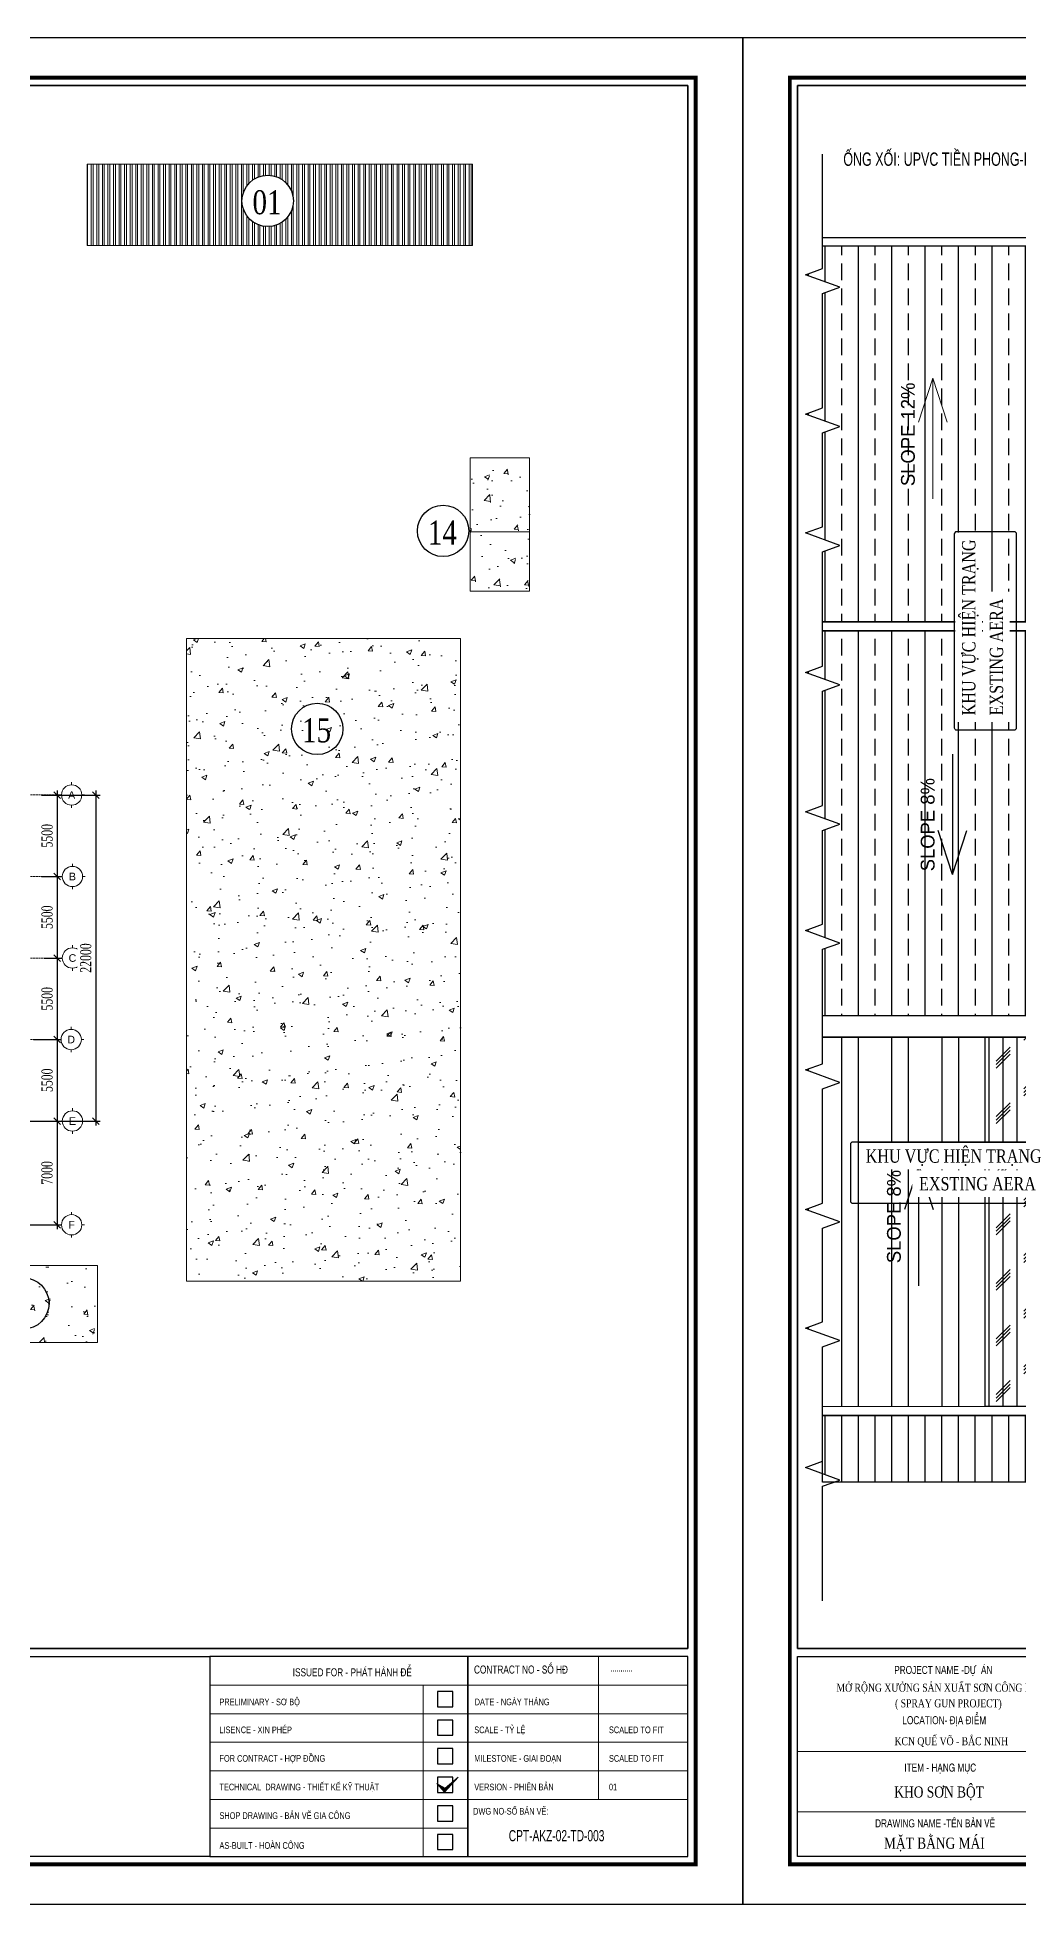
# Model space of a CAD drawing. Header units: inches. Extents: x 315041 to 662841, y -45540 to -35018.
# Drawn here: x 331232.8 to 331453.5, y -36052.2 to -35632.2 of the extents above; entities that cross this region are included whole.
import ezdxf
from ezdxf.enums import TextEntityAlignment as Align

# ---------------------------------------------------------------- set-up
doc = ezdxf.new("R2010")
doc.units = ezdxf.units.IN
doc.header["$MEASUREMENT"] = 0
doc.linetypes.add('XRF-A-GRID LINE$0$CENTER', pattern=[50.8, 31.75, -6.35, 6.35, -6.35])
for name, color, linetype in [('2', 2, 'Continuous'), ('3', 3, 'Continuous'), ('7', 7, 'Continuous'), ('BAO KHUNG', 31, 'Continuous'), ('CAUTAO', 7, 'Continuous'), ('Fast RSQ_A2 Frame$0$Khung ten', 4, 'Continuous'), ('ROOFING', 4, 'Continuous'), ('XRF-A-RF PLAN$0$TL-Roof', 60, 'Continuous'), ('XRF-A-RF PLAN$0$TUONG', 2, 'Continuous')]:
    doc.layers.add(name, color=color, linetype=linetype)
doc.layers.add('Cover text', color=7, linetype='Continuous', true_color=0x52370f)
for name, color, linetype, lineweight in [('DETAIL$0$S-Dim', 8, 'Continuous', 20), ('DETAIL$0$S-Hatch', 8, 'Continuous', 13), ('S-Hatch', 8, 'Continuous', 9), ('XRF-A-GRID LINE$0$text', 2, 'Continuous', 20), ('XRF-A-GRID LINE$0$TL-AXIS', 252, 'Continuous', 15), ('XRF-A-GRID LINE$0$ZONES', 7, 'Continuous', 9), ('XRF-A-RF PLAN$0$TL- Brick wall', 132, 'Continuous', 15), ('XRF-A-RF PLAN$0$TL-ARCH-BACKGROUND', 252, 'Continuous', 15)]:
    doc.layers.add(name, color=color, linetype=linetype, lineweight=lineweight)
doc.styles.add('ST1', font='times.ttf', dxfattribs={"width": 0.7})
doc.styles.add('ST1H', font='vnshxh.shx', dxfattribs={"width": 0.7})
doc.styles.add('ST3', font='times.ttf', dxfattribs={"width": 0.8})
doc.styles.get("Standard").update_dxf_attribs({"font": 'VHARIALN.TTF'})
doc.styles.add('style2', font='VHAVANI.TTF')
doc.styles.add('TIEU DE', font='VHARIALN.TTF', dxfattribs={"width": 0.8})
doc.styles.add('vntimeh.shx', font='vntimeh.shx', dxfattribs={"width": 0.8, "bigfont": 'bigfont.shx'})
doc.styles.add('XRF-A-GRID LINE$0$ARIALH', font='VHARIAL.TTF')
doc.styles.add('XRF-A-RF PLAN$0$VNH', font='VHAVAN.TTF', dxfattribs={"height": 150})
doc.dimstyles.new('300', dxfattribs={"dimtxt": 2.5, "dimasz": 1.5, "dimexe": 1, "dimexo": 0, "dimgap": 1, "dimtad": 1, "dimtoh": 1, "dimdec": 0, "dimlfac": 300, "dimzin": 0, "dimdsep": 46, "dimtxsty": 'ST1', "dimblk": 'OBLIQUE', "dimcen": 1, "dimdle": 1, "dimclrd": 8, "dimclre": 8, "dimclrt": 3, "dimadec": 0, "dimazin": 0, "dimtfac": 1, "dimtdec": 0, "dimtix": 1, "dimtofl": 0, "dimtmove": 1, "dimatfit": 3, "dimfxl": 0, "dimtfill": 1, "dimtolj": 1, "dimtzin": 0, "dimlwd": -1, "dimlwe": -1, "dimarcsym": 1})
pattern_1 = [(50, (8503.71, 1924.995), (11.95433638, -1.04586892), [1.25, -13.75]), (355, (8503.71, 1924.995), (-2.31252223, 12.53653556), [1, -11]), (100.4514, (8504.707, 1924.908), (9.64182303, 11.49065903), [1.0623365, -11.68570187]), (46.1842, (8503.71, 1928.328), (17.7873508, -2.75865024), [1.875, -20.625]), (96.6356, (8505.193, 1928.098), (15.5777118, 16.23529785), [1.5935048, -17.52855]), (351.1842, (8503.71, 1928.328), (15.5776991, 16.23531), [1.5, -16.5]), (21, (8505.377, 1927.495), (9.94845087, -6.71031484), [1.25, -13.75]), (326, (8505.377, 1927.495), (4.05525553, 12.0858341), [1, -11]), (71.4514, (8506.206, 1926.935), (14.00371048, 5.37550828), [1.0623365, -11.68570187]), (37.5, (8503.7104, 1924.9947), (0.202664255, 5.5482309), [0, -10.86666667, 0, -11.16666667, 0, -11.04166667]), (7.5, (8503.7104, 1924.9947), (4.38449229, 6.57352853), [0, -6.36666667, 0, -10.61666667, 0, -4.20833333]), (327.5, (8499.9938, 1924.9947), (8.8970406, -0.37591453), [0, -4.16666667, 0, -13, 0, -17.25]), (317.5, (8498.327, 1924.995), (9.71976949, 1.66841637), [0, -5.41666667, 0, -8.63333333, 0, -12.25])]

# ---------------------------------------------------------------- blocks, each defined once
blk = doc.blocks.new('DETAIL$0$MARK')
at = {"layer": 'DETAIL$0$S-Hatch', "linetype": 'Continuous'}
h = blk.add_hatch(dxfattribs=at)
h.set_pattern_fill('ANSI31', color=256, scale=50, style=0)
h.paths.add_polyline_path([(1667850, -1156933), (1667909, -1156997), (1668012, -1156885), (1667913, -1156967)])
at = {"layer": 'DETAIL$0$S-Dim', "linetype": 'Continuous'}
blk.add_lwpolyline([(1667850, -1156933), (1667909, -1156997), (1668012, -1156885), (1667913, -1156967), (1667850, -1156933)], dxfattribs=at)
blk = doc.blocks.new('A$C75D82031')
at = {"layer": '2', "color": 157, "linetype": 'Continuous'}
blk.add_lwpolyline([(0, 420), (594, 420), (594, 0), (0, 0)], close=True, dxfattribs=at)
at = {"layer": '7', "color": 147, "linetype": 'Continuous'}
blk.add_lwpolyline([(12.33, 57.61), (581.67, 57.61), (581.67, 409.19), (12.33, 409.19)], close=True, dxfattribs=at)
at = {"layer": 'BAO KHUNG', "color": 167, "linetype": 'Continuous', "const_width": 0.871}
blk.add_lwpolyline([(10.59, 9.07), (583.41, 9.07), (583.41, 410.93), (10.59, 410.93)], close=True, dxfattribs=at)
at = {"layer": 'BAO KHUNG', "color": 7}
for points in [[(12.33, 55.81), (80.92, 55.81), (80.92, 10.81), (12.33, 10.81)], [(211.89, 55.81), (474.14, 55.81), (474.14, 10.81), (211.89, 10.81)], [(474.14, 10.81), (532.16, 10.81), (532.16, 55.81), (474.14, 55.81)], [(532.16, 10.81), (581.67, 10.81), (581.67, 55.81), (532.16, 55.81)]]:
    blk.add_lwpolyline(points, close=True, dxfattribs=at)
at = {"layer": 'Fast RSQ_A2 Frame$0$Khung ten', "color": 7, "ltscale": 1000}
for points in [[(525.34, 44.51), (528.78, 44.51), (528.78, 47.96), (525.34, 47.96)], [(525.34, 38.09), (528.78, 38.09), (528.78, 41.53), (525.34, 41.53)], [(525.34, 31.66), (528.78, 31.66), (528.78, 35.1), (525.34, 35.1)], [(525.34, 25.23), (528.78, 25.23), (528.78, 28.67), (525.34, 28.67)], [(525.34, 18.8), (528.78, 18.8), (528.78, 22.24), (525.34, 22.24)], [(525.34, 12.37), (528.78, 12.37), (528.78, 15.81), (525.34, 15.81)]]:
    blk.add_lwpolyline(points, close=True, dxfattribs=at)
at = {"layer": 'S-Hatch'}
for p, q in [((561.54, 55.81), (561.54, 23.67)), ((474.14, 49.38), (532.16, 49.38)), ((522.13, 10.81), (522.13, 49.38)), ((532.16, 49.38), (581.67, 49.38)), ((474.14, 42.95), (532.16, 42.95)), ((532.16, 42.95), (581.67, 42.95)), ((12.33, 34.43), (80.92, 34.43)), ((474.14, 36.52), (532.16, 36.52)), ((532.16, 36.52), (581.67, 36.52)), ((474.14, 30.1), (532.16, 30.1)), ((532.16, 30.1), (581.67, 30.1)), ((474.14, 23.67), (532.16, 23.67)), ((532.16, 23.67), (581.67, 23.67)), ((80.92, 20.88), (12.33, 20.88)), ((474.14, 17.24), (532.16, 17.24))]:
    blk.add_line(p, q, dxfattribs=at)
at = {"layer": 'DETAIL$0$S-Dim', "linetype": 'Continuous', "xscale": 0.02999999996973202, "yscale": 0.02999999996973202, "zscale": 0.02999999996973202}
blk.add_blockref('DETAIL$0$MARK', (-49510.32, 34735.23), dxfattribs=at)
at = {"layer": 'BAO KHUNG', "color": 7, "linetype": 'Continuous', "width": 0.9}
for s, p in [('PROJECT NAME -Dù  ÁN ', (45.37, 51.89)), ('ISSUED FOR - PHÁT HÀNH ĐỂ ', (506.46, 51.36)), ('LOCATION- §ÞA §IÓM', (45.32, 40.59))]:
    blk.add_text(s, height=1.8, dxfattribs=at).set_placement(p, align=Align.CENTER)
for s, p in [('CONTRACT NO - Sè H§', (533.57, 51.98)), ('ITEM - H¹NG MôC', (36.35, 29.93)), ('DRAWING NAME -T£N B¶N VÏ', (29.76, 17.39))]:
    blk.add_text(s, height=1.8, dxfattribs=at).set_placement(p)
at = {"layer": 'BAO KHUNG', "color": 109, "linetype": 'Continuous', "style": 'style2', "width": 0.8}
blk.add_text('...........', height=1.5, dxfattribs=at).set_placement((564.21, 52.44))
at = {"layer": 'Cover text', "linetype": 'Continuous', "style": 'ST3', "width": 0.8}
for s, p in [('MỞ RỘNG XƯỞNG SẢN XUẤT SƠN CÔNG NGHIỆP', (46.25, 47.9)), ('( SPRAY GUN PROJECT)', (46.25, 44.39)), (' KCN QUẾ VÕ - BẮC NINH', (46.64, 35.87))]:
    blk.add_text(s, height=1.8, dxfattribs=at).set_placement(p, align=Align.CENTER)
at = {"layer": 'Cover text', "linetype": 'Continuous', "style": 'style2', "width": 0.8}
for s, p in [('PRELIMINARY - S¥ Bé', (476.33, 44.85)), ('date - NGµY TH¸NG', (533.72, 44.85)), ('LISENCE - XIN PHÐP', (476.33, 38.57)), ('scale - tû lÖ', (533.63, 38.57)), ('scaled to fit', (563.92, 38.57)), ('FOR CONTRACT - HîP §åNG', (476.33, 32.14)), ('MILESTONE - GIAI §O¹N', (533.63, 32.14)), ('scaled to fit', (563.92, 32.14)), ('TECHNICAL  DRAWING - THIÕT KÕ Kü THUËT', (476.33, 25.71)), ('VERSION - PHI£N B¶N', (533.63, 25.71)), ('01', (563.92, 25.71)), ('SHOP DRAWING - B¶N VÏ GIA C¤NG', (476.33, 19.28)), ('%%u%%udwg no-sè b¶n vÏ:', (533.38, 20.26)), ('AS-BUILT - HOµN C¤NG', (476.33, 12.56))]:
    blk.add_text(s, height=1.5, dxfattribs=at).set_placement(p)
blk = doc.blocks.new('XRF-A-GRID LINE$0$truc')
at = {"layer": 'XRF-A-GRID LINE$0$text', "color": 8}
for p, q in [((-4, 0), (-5, 0)), ((0, 4), (0, 5)), ((4, 0), (5, 0)), ((0, -4), (0, -5))]:
    blk.add_line(p, q, dxfattribs=at)
blk.add_circle((0, 0), 4, dxfattribs=at)
at = {"layer": 'XRF-A-GRID LINE$0$text', "color": 8, "style": 'XRF-A-GRID LINE$0$ARIALH'}
blk.add_attdef('TENTRUCDINHVI', text='', height=3, dxfattribs=at).set_placement((0, 0), align=Align.MIDDLE)
blk = doc.blocks.new('XRF-A-GRID LINE')
at = {"layer": 'XRF-A-GRID LINE$0$TL-AXIS', "linetype": 'XRF-A-GRID LINE$0$CENTER', "lineweight": 0, "ltscale": 0.01}
for p, q in [((-2901380, -1311346), (-2864538, -1311346)), ((-2901380, -1316846), (-2864538, -1316846)), ((-2901380, -1322346), (-2864538, -1322346)), ((-2901380, -1327846), (-2864538, -1327846)), ((-2901380, -1333346), (-2865293, -1333346)), ((-2901380, -1340346), (-2864538, -1340346))]:
    blk.add_line(p, q, dxfattribs=at)
ref = blk.add_blockref('XRF-A-GRID LINE$0$truc', (-2863735, -1311346), dxfattribs=dict(at, xscale=171.4285714291036, yscale=171.4285714291036, zscale=171.4285714291036, rotation=179.9999999999922))
ref.add_attrib('TENTRUCDINHVI', 'A', dxfattribs={"layer": 'XRF-A-GRID LINE$0$ZONES', "height": 514, "style": 'XRF-A-GRID LINE$0$ARIALH'}).set_placement((-2863735, -1311346), align=Align.MIDDLE)
ref = blk.add_blockref('XRF-A-GRID LINE$0$truc', (-2863681, -1316846), dxfattribs=dict(at, xscale=171.4285714291036, yscale=171.4285714291036, zscale=171.4285714291036, rotation=179.9999999999922))
ref.add_attrib('TENTRUCDINHVI', 'B', dxfattribs={"layer": 'XRF-A-GRID LINE$0$ZONES', "height": 514, "style": 'XRF-A-GRID LINE$0$ARIALH'}).set_placement((-2863681, -1316846), align=Align.MIDDLE)
ref = blk.add_blockref('XRF-A-GRID LINE$0$truc', (-2863681, -1322346), dxfattribs=dict(at, xscale=171.4285714291036, yscale=171.4285714291036, zscale=171.4285714291036, rotation=179.9999999999922))
ref.add_attrib('TENTRUCDINHVI', 'C', dxfattribs={"layer": 'XRF-A-GRID LINE$0$ZONES', "height": 514, "style": 'XRF-A-GRID LINE$0$ARIALH'}).set_placement((-2863681, -1322346), align=Align.MIDDLE)
ref = blk.add_blockref('XRF-A-GRID LINE$0$truc', (-2863767, -1327846), dxfattribs=dict(at, xscale=171.4285714291036, yscale=171.4285714291036, zscale=171.4285714291036, rotation=179.9999999999922))
ref.add_attrib('TENTRUCDINHVI', 'D', dxfattribs={"layer": 'XRF-A-GRID LINE$0$ZONES', "height": 514, "style": 'XRF-A-GRID LINE$0$ARIALH'}).set_placement((-2863767, -1327846), align=Align.MIDDLE)
ref = blk.add_blockref('XRF-A-GRID LINE$0$truc', (-2863681, -1333346), dxfattribs=dict(at, xscale=171.4285714291036, yscale=171.4285714291036, zscale=171.4285714291036, rotation=179.9999999999922))
ref.add_attrib('TENTRUCDINHVI', 'E', dxfattribs={"layer": 'XRF-A-GRID LINE$0$ZONES', "height": 514, "style": 'XRF-A-GRID LINE$0$ARIALH'}).set_placement((-2863681, -1333346), align=Align.MIDDLE)
ref = blk.add_blockref('XRF-A-GRID LINE$0$truc', (-2863735, -1340346), dxfattribs=dict(at, xscale=171.4285714291036, yscale=171.4285714291036, zscale=171.4285714291036, rotation=179.9999999999922))
ref.add_attrib('TENTRUCDINHVI', 'F', dxfattribs={"layer": 'XRF-A-GRID LINE$0$ZONES', "height": 514, "style": 'XRF-A-GRID LINE$0$ARIALH'}).set_placement((-2863735, -1340346), align=Align.MIDDLE)
blk = doc.blocks.new('_Oblique')
at = {"color": 0, "linetype": 'ByBlock', "lineweight": -2}
blk.add_line((-0.5, -0.5), (0.5, 0.5), dxfattribs=at)
blk = doc.blocks.new('*D81')
at = {"color": 8, "linetype": 'Continuous', "transparency": 16777216}
for p, q in [((331233.78, -35802.65), (331238.28, -35802.65)), ((331237.28, -35801.65), (331237.28, -35821.98)), ((331233.78, -35820.98), (331238.28, -35820.98))]:
    blk.add_line(p, q, dxfattribs=at)
at = {"layer": 'Defpoints', "color": 0, "transparency": 16777216}
for p in [(331233.78, -35802.65), (331233.78, -35820.98), (331237.28, -35820.98)]:
    blk.add_point(p, dxfattribs=at)
at = {"color": 8, "transparency": 16777216, "xscale": 1.5, "yscale": 1.5, "zscale": 1.5}
for p, rotation in [((331237.28, -35802.65), 90), ((331237.28, -35820.98), 270)]:
    blk.add_blockref('_Oblique', p, dxfattribs=dict(at, rotation=rotation))
at = {"color": 3, "transparency": 16777216, "insert": (331235.01, -35811.81), "char_height": 2.5, "attachment_point": 5, "rotation": 90, "style": 'ST1', "bg_fill": 3, "box_fill_scale": 1.25, "bg_fill_color": 256, "bg_fill_true_color": 13158600, "bg_fill_transparency": 1019152}
blk.add_mtext('\\A1;5500', dxfattribs=at)
blk = doc.blocks.new('*D82')
at = {"color": 8, "linetype": 'Continuous', "transparency": 16777216}
for p, q in [((331233.78, -35820.98), (331238.28, -35820.98)), ((331237.28, -35819.98), (331237.28, -35840.31)), ((331234.38, -35839.31), (331238.28, -35839.31))]:
    blk.add_line(p, q, dxfattribs=at)
at = {"layer": 'Defpoints', "color": 0, "transparency": 16777216}
for p in [(331233.78, -35820.98), (331234.38, -35839.31), (331237.28, -35839.31)]:
    blk.add_point(p, dxfattribs=at)
at = {"color": 8, "transparency": 16777216, "xscale": 1.5, "yscale": 1.5, "zscale": 1.5}
for p, rotation in [((331237.28, -35820.98), 90), ((331237.28, -35839.31), 270)]:
    blk.add_blockref('_Oblique', p, dxfattribs=dict(at, rotation=rotation))
at = {"color": 3, "transparency": 16777216, "insert": (331235.01, -35830.14), "char_height": 2.5, "attachment_point": 5, "rotation": 90, "style": 'ST1', "bg_fill": 3, "box_fill_scale": 1.25, "bg_fill_color": 256, "bg_fill_true_color": 13158600, "bg_fill_transparency": 1019152}
blk.add_mtext('\\A1;5500', dxfattribs=at)
blk = doc.blocks.new('*D83')
at = {"color": 8, "linetype": 'Continuous', "transparency": 16777216}
for p, q in [((331237.28, -35838.31), (331237.28, -35858.64)), ((331234.38, -35839.31), (331238.28, -35839.31)), ((331231.96, -35857.64), (331238.28, -35857.64))]:
    blk.add_line(p, q, dxfattribs=at)
at = {"layer": 'Defpoints', "color": 0, "transparency": 16777216}
for p in [(331234.38, -35839.31), (331231.96, -35857.64), (331237.28, -35857.64)]:
    blk.add_point(p, dxfattribs=at)
at = {"color": 8, "transparency": 16777216, "xscale": 1.5, "yscale": 1.5, "zscale": 1.5}
for p, rotation in [((331237.28, -35839.31), 90), ((331237.28, -35857.64), 270)]:
    blk.add_blockref('_Oblique', p, dxfattribs=dict(at, rotation=rotation))
at = {"color": 3, "transparency": 16777216, "insert": (331235.01, -35848.48), "char_height": 2.5, "attachment_point": 5, "rotation": 90, "style": 'ST1', "bg_fill": 3, "box_fill_scale": 1.25, "bg_fill_color": 256, "bg_fill_true_color": 13158600, "bg_fill_transparency": 16671856}
blk.add_mtext('\\A1;5500', dxfattribs=at)
blk = doc.blocks.new('*D84')
at = {"color": 8, "linetype": 'Continuous', "transparency": 16777216}
for p, q in [((331231.96, -35857.64), (331238.28, -35857.64)), ((331237.28, -35856.64), (331237.28, -35876.98)), ((331229.68, -35875.98), (331238.28, -35875.98))]:
    blk.add_line(p, q, dxfattribs=at)
at = {"layer": 'Defpoints', "color": 0, "transparency": 16777216}
for p in [(331231.96, -35857.64), (331229.68, -35875.98), (331237.28, -35875.98)]:
    blk.add_point(p, dxfattribs=at)
at = {"color": 8, "transparency": 16777216, "xscale": 1.5, "yscale": 1.5, "zscale": 1.5}
for p, rotation in [((331237.28, -35857.64), 90), ((331237.28, -35875.98), 270)]:
    blk.add_blockref('_Oblique', p, dxfattribs=dict(at, rotation=rotation))
at = {"color": 3, "transparency": 16777216, "insert": (331235.01, -35866.81), "char_height": 2.5, "attachment_point": 5, "rotation": 90, "style": 'ST1', "bg_fill": 3, "box_fill_scale": 1.25, "bg_fill_color": 256, "bg_fill_true_color": 13158600, "bg_fill_transparency": 1019152}
blk.add_mtext('\\A1;5500', dxfattribs=at)
blk = doc.blocks.new('*D85')
at = {"color": 8, "linetype": 'Continuous', "transparency": 16777216}
for p, q in [((331229.68, -35875.98), (331238.28, -35875.98)), ((331237.28, -35874.98), (331237.28, -35900.31)), ((331227.67, -35899.31), (331238.28, -35899.31))]:
    blk.add_line(p, q, dxfattribs=at)
at = {"layer": 'Defpoints', "color": 0, "transparency": 16777216}
for p in [(331229.68, -35875.98), (331227.67, -35899.31), (331237.28, -35899.31)]:
    blk.add_point(p, dxfattribs=at)
at = {"color": 8, "transparency": 16777216, "xscale": 1.5, "yscale": 1.5, "zscale": 1.5}
for p, rotation in [((331237.28, -35875.98), 90), ((331237.28, -35899.31), 270)]:
    blk.add_blockref('_Oblique', p, dxfattribs=dict(at, rotation=rotation))
at = {"color": 3, "transparency": 16777216, "insert": (331235, -35887.64), "char_height": 2.5, "attachment_point": 5, "rotation": 90, "style": 'ST1', "bg_fill": 3, "box_fill_scale": 1.25, "bg_fill_color": 256, "bg_fill_true_color": 13158600, "bg_fill_transparency": 15842016}
blk.add_mtext('\\A1;7000', dxfattribs=at)
blk = doc.blocks.new('HT1')
at = {"layer": 'ROOFING'}
h = blk.add_hatch(dxfattribs=at)
h.set_pattern_fill('ANSI33', color=8, scale=30, angle=45, style=0)
h.paths.add_polyline_path([(324417.66, -38764.52), (324352.11, -38764.52), (324352.11, -38769.53), (324348.25, -38770.93), (324355.97, -38773.75), (324352.11, -38775.15), (324352.11, -38787.3), (324352.11, -38800.88), (324348.25, -38802.29), (324355.97, -38805.1), (324352.11, -38806.51), (324352.11, -38817.77), (324352.11, -38827.6), (324348.25, -38829.01), (324355.97, -38831.82), (324352.11, -38833.23), (324352.11, -38845.38), (324352.11, -38849.02), (324417.66, -38849.02)])
h = blk.add_hatch(dxfattribs=at)
h.set_pattern_fill('ANSI33', color=8, scale=30, angle=45, style=0)
h.paths.add_polyline_path([(324417.66, -38851.02), (324352.11, -38851.02), (324352.11, -38858.96), (324348.25, -38860.36), (324355.97, -38863.18), (324352.11, -38864.58), (324352.11, -38876.73), (324352.11, -38890.31), (324348.25, -38891.72), (324355.97, -38894.53), (324352.11, -38895.94), (324352.11, -38907.2), (324352.11, -38917.03), (324348.25, -38918.44), (324355.97, -38921.25), (324352.11, -38922.66), (324352.11, -38934.81), (324352.11, -38937.52), (324417.66, -38937.52)])
h.paths.add_polyline_path([(324378.12, -38905.91), (324378.12, -38885.16), (324373.31, -38885.16), (324373.31, -38905.91)], flags=24)
at = {"layer": 'ROOFING', "transparency": 33554559}
h = blk.add_hatch(dxfattribs=at)
h.set_pattern_fill('ANSI33', color=8, scale=30, angle=45, style=0)
h.paths.add_polyline_path([(324508.16, -38928.63), (324419.36, -38928.63), (324419.36, -39025.36), (324508.16, -39025.36)])
at = {"layer": 'ROOFING'}
h = blk.add_hatch(dxfattribs=at)
h.set_pattern_fill('ANSI32', color=8, scale=30, angle=45, style=0)
h.paths.add_polyline_path([(324398.66, -39025.52), (324417.66, -39025.52), (324417.66, -38942.42), (324398.66, -38942.42)])
h.paths.add_polyline_path([(324388.66, -38942.42), (324352.11, -38942.42), (324352.11, -38948.39), (324348.25, -38949.79), (324355.97, -38952.61), (324352.11, -38954.01), (324352.11, -38966.16), (324352.11, -38979.74), (324348.25, -38981.15), (324355.97, -38983.96), (324352.11, -38985.37), (324352.11, -38996.63), (324352.11, -39006.46), (324348.25, -39007.87), (324355.97, -39010.68), (324352.11, -39012.09), (324352.11, -39024.24), (324352.11, -39025.53), (324388.66, -39025.52)])
h.paths.add_polyline_path([(324370.54, -38994.05), (324370.54, -38973.3), (324365.73, -38973.3), (324365.73, -38994.05)], flags=24)
h = blk.add_hatch(dxfattribs=at)
h.set_pattern_fill('CORK', color=8, scale=25, angle=90, style=0)
h.set_pattern_definition([(90, (0, 0), (-3.125, 2e-16), []), (225, (1.5625, 1.5625), (6.25, -6.25), [4.4194174, -4.4194174]), (225, (1.5625, 2.344), (6.25, -6.25), [4.4194174, -4.4194174]), (225, (1.5625, 3.125), (6.25, -6.25), [4.4194174, -4.4194174])])
h.paths.add_polyline_path([(324388.66, -38942.42), (324398.66, -38942.42), (324398.66, -39025.52), (324388.66, -39025.52)])
h = blk.add_hatch(dxfattribs=at)
h.set_pattern_fill('ANSI31', color=8, scale=30, angle=45, style=0)
h.paths.add_polyline_path([(324417.66, -39042.52), (324417.66, -39027.53), (324415.16, -39027.53), (324415.16, -39027.53), (324352.11, -39027.53), (324352.11, -39040.63), (324355.97, -39042.04), (324354.63, -39042.52)])
at = {"color": 8}
for points in [[(324352.11, -38762.52), (324417.66, -38762.52), (324417.66, -38764.52), (324352.11, -38764.52)], [(324508.16, -38926.63), (324510.16, -38926.63), (324510.16, -39027.52), (324508.16, -39027.52)], [(324419.56, -39027.52), (324508.16, -39027.52), (324508.16, -39025.36), (324419.56, -39025.36)]]:
    blk.add_lwpolyline(points, close=True, dxfattribs=at)
at = {"layer": 'ROOFING', "color": 8}
for p, q in [((324417.66, -38762.53), (324417.66, -39027.52)), ((324417.66, -39025.52), (324417.66, -38764.52)), ((324352.11, -38849.02), (324417.66, -38849.02)), ((324417.66, -38849.02), (324352.11, -38849.02)), ((324352.11, -38851.02), (324417.66, -38851.02)), ((324417.66, -38851.02), (324352.11, -38851.02)), ((324417.66, -38937.52), (324417.66, -38851.02)), ((324381.3, -38878.74), (324381.3, -38905.84)), ((324419.66, -38898.02), (324419.66, -39025.36)), ((324352.11, -38937.52), (324417.66, -38937.52)), ((324352.11, -38937.52), (324417.66, -38937.52)), ((324352.11, -38942.42), (324417.66, -38942.42)), ((324417.66, -38942.42), (324352.11, -38942.42)), ((324417.66, -38942.42), (324352.11, -38942.42)), ((324352.11, -38942.42), (324417.66, -38942.42)), ((324417.66, -38942.42), (324417.66, -39025.52)), ((324417.66, -39025.52), (324417.66, -38942.42)), ((324373.72, -38971.27), (324370.51, -38981.19)), ((324373.72, -38998.37), (324373.72, -38971.27)), ((324373.72, -38971.27), (324376.93, -38981.19)), ((324417.66, -39025.52), (324352.11, -39025.53)), ((324373.66, -39027.52), (324352.11, -39027.52)), ((324437.29, -39027.52), (324352.11, -39027.53)), ((324418.42, -39027.52), (324352.11, -39027.53))]:
    blk.add_line(p, q, dxfattribs=at)
blk.add_lwpolyline([(324352.11, -39069.17), (324352.11, -39055.59), (324352.11, -39055.59), (324352.11, -39055.59), (324352.11, -39043.44), (324355.97, -39042.04), (324348.25, -39039.22), (324352.11, -39037.82), (324352.11, -39024.24), (324352.11, -39024.24), (324352.11, -39024.24), (324352.11, -39012.09), (324355.97, -39010.68), (324348.25, -39007.87), (324352.11, -39006.46), (324352.11, -38996.63), (324352.11, -38985.37), (324355.97, -38983.96), (324348.25, -38981.15), (324352.11, -38979.74), (324352.11, -38966.16), (324352.11, -38966.16), (324352.11, -38966.16), (324352.11, -38954.01), (324355.97, -38952.61), (324348.25, -38949.79), (324352.11, -38948.39), (324352.11, -38934.81), (324352.11, -38934.81), (324352.11, -38934.81), (324352.11, -38922.66), (324355.97, -38921.25), (324348.25, -38918.44), (324352.11, -38917.03), (324352.11, -38907.2), (324352.11, -38895.94), (324355.97, -38894.53), (324348.25, -38891.72), (324352.11, -38890.31), (324352.11, -38876.73), (324352.11, -38876.73), (324352.11, -38876.73), (324352.11, -38864.58), (324355.97, -38863.18), (324348.25, -38860.36), (324352.11, -38858.96), (324352.11, -38845.38), (324352.11, -38845.38), (324352.11, -38845.38), (324352.11, -38833.23), (324355.97, -38831.82), (324348.25, -38829.01), (324352.11, -38827.6), (324352.11, -38817.77), (324352.11, -38806.51), (324355.97, -38805.1), (324348.25, -38802.29), (324352.11, -38800.88), (324352.11, -38787.3), (324352.11, -38787.3), (324352.11, -38787.3), (324352.11, -38775.15), (324355.97, -38773.75), (324348.25, -38770.93), (324352.11, -38769.53), (324352.11, -38755.95), (324352.11, -38755.95), (324352.11, -38755.95), (324352.11, -38743.8)], dxfattribs=at)
for points in [[(324352.11, -38849.02), (324417.66, -38849.02), (324417.66, -38851.02), (324352.11, -38851.02)], [(324419.66, -38926.63), (324508.16, -38926.63), (324508.16, -38928.63), (324419.66, -38928.63)], [(324352.11, -38937.52), (324417.66, -38937.52), (324417.66, -38942.42), (324352.11, -38942.42)], [(324388.66, -38942.42), (324398.66, -38942.42), (324398.66, -39025.52), (324388.66, -39025.52)], [(324352.11, -39027.53), (324417.66, -39027.53), (324417.66, -39042.52), (324352.11, -39042.52)]]:
    blk.add_lwpolyline(points, close=True, dxfattribs=at)
at = {"layer": 'XRF-A-RF PLAN$0$TL- Brick wall', "color": 8, "lineweight": 0, "ltscale": 1e-09}
blk.add_line((324352.11, -38762.52), (324417.66, -38762.52), dxfattribs=at)
at = {"layer": 'XRF-A-RF PLAN$0$TL-Roof', "color": 8, "lineweight": 0, "ltscale": 1e-09}
for p, q in [((324352.11, -38764.52), (324417.66, -38764.52)), ((324376.86, -38794.21), (324373.65, -38804.12)), ((324376.86, -38821.3), (324376.86, -38794.21)), ((324376.86, -38794.21), (324380.08, -38804.12))]:
    blk.add_line(p, q, dxfattribs=at)
at = {"layer": 'XRF-A-RF PLAN$0$TL-Roof', "lineweight": 0, "ltscale": 1e-09}
blk.add_line((324398.66, -38942.42), (324388.66, -38942.42), dxfattribs=at)
at = {"color": 8, "style": 'XRF-A-RF PLAN$0$VNH'}
blk.add_text('slope 12%%%', height=3.1001, rotation=90, dxfattribs=at).set_placement((324372.83, -38818.47))
at = {"layer": 'ROOFING', "color": 8, "style": 'XRF-A-RF PLAN$0$VNH'}
for p in [(324377.27, -38905.11), (324369.68, -38993.25)]:
    blk.add_text('slope 8%%%', height=3.1, rotation=90, dxfattribs=at).set_placement(p)
blk = doc.blocks.new('*D410')
at = {"color": 8, "linetype": 'Continuous', "transparency": 16777216}
for p, q in [((331233.78, -35802.65), (331246.98, -35802.65)), ((331245.98, -35801.65), (331245.98, -35876.98)), ((331233.98, -35875.98), (331246.98, -35875.98))]:
    blk.add_line(p, q, dxfattribs=at)
at = {"layer": 'Defpoints', "color": 0, "transparency": 16777216}
for p in [(331233.78, -35802.65), (331233.98, -35875.98), (331245.98, -35875.98)]:
    blk.add_point(p, dxfattribs=at)
at = {"color": 8, "transparency": 16777216, "xscale": 1.5, "yscale": 1.5, "zscale": 1.5}
for p, rotation in [((331245.98, -35802.65), 90), ((331245.98, -35875.98), 270)]:
    blk.add_blockref('_Oblique', p, dxfattribs=dict(at, rotation=rotation))
at = {"color": 3, "transparency": 16777216, "insert": (331243.71, -35839.31), "char_height": 2.5, "attachment_point": 5, "rotation": 90, "style": 'ST1', "bg_fill": 3, "box_fill_scale": 1.25, "bg_fill_color": 256, "bg_fill_true_color": 13158600, "bg_fill_transparency": 4522052}
blk.add_mtext('\\A1;22000', dxfattribs=at)

msp = doc.modelspace()

# ---------------------------------------------------------------- hatches: boundary and pattern name
at = {"layer": 'XRF-A-RF PLAN$0$TL-ARCH-BACKGROUND', "transparency": 33554559}
h = msp.add_hatch(dxfattribs=at)
h.set_pattern_fill('AR-CONC', color=256, scale=1.666667)
h.set_pattern_definition(pattern_1)
h.paths.add_polyline_path([(331343.4972, -35726.8115), (331330.1639, -35726.8115), (331330.1639, -35756.8115), (331343.4972, -35756.8115)])
at = {"layer": 'XRF-A-RF PLAN$0$TL-ARCH-BACKGROUND'}
h = msp.add_hatch(dxfattribs=at)
h.set_pattern_fill('AR-CONC', color=256, scale=1.666667)
h.set_pattern_definition([(50, (340786.314, -31431.491), (11.954336, -1.045869), [1.25, -13.75]), (355, (340786.314, -31431.491), (-2.312522, 12.536536), [1, -11]), (100.45144, (340787.31, -31431.578), (9.641814, 11.490667), [1.062337, -11.685702]), (46.1842, (340786.314, -31428.158), (17.787356, -2.758655), [1.875, -20.625]), (96.63564, (340787.796, -31428.388), (15.5777, 16.23531), [1.593506, -17.528563]), (351.18416, (340786.314, -31428.158), (15.5777, 16.23531), [1.5, -16.5]), (21, (340787.981, -31428.991), (9.948451, -6.710315), [1.25, -13.75]), (326, (340787.98, -31428.991), (4.055256, 12.085834), [1, -11]), (71.45144, (340788.81, -31429.55), (14.003706, 5.375519), [1.062337, -11.685702]), (37.5, (340786.314, -31431.491), (0.2026643, 5.5482309), [0, -10.8666667, 0, -11.1666667, 0, -11.0416667]), (7.5, (340786.314, -31431.491), (4.3844923, 6.5735285), [0, -6.3666667, 0, -10.6166667, 0, -4.2083333]), (327.5, (340782.597, -31431.491), (8.8970406, -0.3759145), [0, -4.1666667, 0, -13, 0, -17.25]), (317.5, (340780.9305, -31431.491), (9.7197695, 1.6684164), [0, -5.4166667, 0, -8.6333333, 0, -12.25])])
h.paths.add_polyline_path([(331266.3525, -35911.9701), (331327.9972, -35911.9701), (331327.9972, -35767.4832), (331266.3525, -35767.4832)])
at = {"layer": 'XRF-A-RF PLAN$0$TL-ARCH-BACKGROUND', "transparency": 33554559}
h = msp.add_hatch(dxfattribs=at)
h.set_pattern_fill('AR-CONC', color=256, scale=1.666667)
h.set_pattern_definition(pattern_1)
h.paths.add_polyline_path([(331212.9971, -35911.4665), (331212.9971, -35908.4882), (331246.3304, -35908.4882), (331246.3304, -35925.8215), (331222.9971, -35925.8215), (331222.9971, -35921.8215), (331212.9971, -35921.8215)])
at = {"layer": 'XRF-A-RF PLAN$0$TL-Roof', "lineweight": 0, "ltscale": 1e-09}
h = msp.add_hatch(dxfattribs=at)
h.set_pattern_fill('ANSI32', color=256, scale=3.333333, angle=45)
h.set_pattern_definition([(90, (9053.7001, 995.3109), (-1.25, 2e-16), []), (90, (9054.1168, 995.7276), (-1.25, 2e-16), [])])
h.paths.add_polyline_path([(331330.6639, -35679.0615), (331330.6639, -35660.7282), (331243.9972, -35660.7282), (331243.9972, -35679.0615)])
h.paths.add_polyline_path([(331278.8365, -35669.0143, -1), (331290.3892, -35669.0143, -1)], flags=16)
h.paths.add_polyline_path([(331280.2334, -35665.3126), (331288.6934, -35665.3126), (331288.6934, -35673.4126), (331280.2334, -35673.4126)], flags=8)

# ---------------------------------------------------------------- linework, layer by layer
at = {"color": 8}
msp.add_lwpolyline([(331403.7734, -35643.0427), (331973.1113, -35643.0427), (331973.1113, -35994.6225), (331403.7734, -35994.6225)], close=True, dxfattribs=at)
at = {"layer": 'CAUTAO', "color": 1, "true_color": 0xfa051e}
for centre in [(331284.6129, -35669.0143), (331324.0593, -35743.2577), (331295.7522, -35787.788), (331229.6637, -35917.0096)]:
    msp.add_circle(centre, 5.7764, dxfattribs=at)
at = {"layer": 'ROOFING', "color": 8}
for q in [(331435.3969, -35810.6284), (331441.8202, -35810.6284)]:
    msp.add_line((331438.6086, -35820.5411), q, dxfattribs=at)
at = {"layer": 'XRF-A-RF PLAN$0$TL-ARCH-BACKGROUND'}
for points in [[(331330.1639, -35743.4782), (331330.1639, -35726.8115)], [(331330.1639, -35756.8115), (331330.1639, -35743.4782)]]:
    msp.add_lwpolyline(points, dxfattribs=at)
for points in [[(331330.1639, -35743.4782), (331343.4972, -35743.4782), (331343.4972, -35726.8115), (331330.1639, -35726.8115)], [(331330.1639, -35743.4782), (331343.4972, -35743.4782), (331343.4972, -35726.8115), (331330.1639, -35726.8115)], [(331343.4972, -35726.8115), (331330.1639, -35726.8115), (331330.1639, -35756.8115), (331343.4972, -35756.8115)], [(331266.3525, -35911.9701), (331327.9972, -35911.9701), (331327.9972, -35767.4832), (331266.3525, -35767.4832)], [(331212.9971, -35911.4665), (331212.9971, -35908.4882), (331246.3304, -35908.4882), (331246.3304, -35925.8215), (331222.9971, -35925.8215), (331222.9971, -35921.8215), (331212.9971, -35921.8215)]]:
    msp.add_lwpolyline(points, close=True, dxfattribs=at)
at = {"layer": 'XRF-A-RF PLAN$0$TUONG', "lineweight": 0, "ltscale": 1e-09}
msp.add_lwpolyline([(331243.9972, -35660.7282), (331330.6639, -35660.7282), (331330.6639, -35679.0615), (331243.9972, -35679.0615)], close=True, dxfattribs=at)

# ---------------------------------------------------------------- block references
at = {"color": 1}
for p in [(330797.4424, -36052.2326), (331391.4424, -36052.2326)]:
    msp.add_blockref('A$C75D82031', p, dxfattribs=at)
at = {"color": 8, "xscale": 0.003333333334012423, "yscale": 0.003333333334012423, "zscale": 0.003333333334012423}
msp.add_blockref('XRF-A-GRID LINE', (340786.3139, -31431.4911), dxfattribs=at)
at = {"color": 8}
msp.add_blockref('HT1', (7057.3095, 3085.302), dxfattribs=at)

# ---------------------------------------------------------------- texts
at = {"color": 3, "linetype": 'Continuous', "style": 'ST3', "width": 0.8}
for s, p in [('KHO SƠN BỘT', (331425.5336, -36028.1414)), ('MẶT BẰNG MÁI ', (331423.2131, -36039.6542))]:
    msp.add_text(s, height=2.5, dxfattribs=at).set_placement(p)
at = {"color": 3, "ltscale": 0.5, "style": 'TIEU DE', "width": 0.8}
msp.add_attdef('CPT-AKZ-02-TD-003', text='KC-01', height=2.5, dxfattribs=at).set_placement((331349.5855, -36036.7176), align=Align.MIDDLE_CENTER)
at = {"layer": 'CAUTAO', "color": 1, "true_color": 0xfa051e, "char_height": 5.4, "attachment_point": 5, "style": 'vntimeh.shx'}
for s, insert in [('\\A1;01', (331284.4634, -35669.3626)), ('\\A1;14', (331323.9099, -35743.606)), ('\\A1;15', (331295.6027, -35788.1363))]:
    msp.add_mtext(s, dxfattribs=dict(at, insert=insert))

# ---------------------------------------------------------------- next in the draw order: texts
at = {"color": 1, "true_color": 0xfa051e, "insert": (331466.4952, -35659.6509), "char_height": 3, "attachment_point": 6, "style": 'ST1H', "bg_fill": 2}
msp.add_mtext('\\A1;èng xèi: Upvc tiÒn phong-d110  c1', dxfattribs=at)
at = {"layer": '3', "insert": (331442.6519, -35784.7284), "char_height": 3, "attachment_point": 4, "rotation": 90, "style": 'ST3', "bg_fill": 2}
msp.add_mtext('\\A1;KHU VỰC HIỆN TRẠNG', dxfattribs=at)
at = {"layer": '3', "insert": (331419.0993, -35884.2329), "char_height": 3, "attachment_point": 4, "style": 'ST3', "bg_fill": 2}
msp.add_mtext('\\A1;KHU VỰC HIỆN TRẠNG', dxfattribs=at)

# ---------------------------------------------------------------- next in the draw order: dimensions: what is measured, and where the dimension line sits
at = {"color": 8}
dim = msp.add_linear_dim(base=(331237.2793, -35820.9782), p1=(331233.7838, -35802.6452), p2=(331233.7838, -35820.9782), angle=90, dimstyle='300', dxfattribs=at)
dim.commit()
dim.dimension.update_dxf_attribs({"geometry": '*D81', "text_midpoint": (331235.0077, -35811.8117)})

# ---------------------------------------------------------------- next in the draw order: linework, layer by layer
at = {"color": 1, "true_color": 0xfa051e}
for points in [[(331439.0737, -35787.5837), (331439.0737, -35743.8607, -0.41421356), (331439.5737, -35743.3607), (331452.4694, -35743.3607, -0.41421356), (331452.9694, -35743.8607), (331452.9694, -35787.5837, -0.41421356), (331452.4694, -35788.0837), (331439.5737, -35788.0837, -0.41421356)], [(331416.244, -35880.6547), (331459.9671, -35880.6547, -0.41421356), (331460.4671, -35881.1547), (331460.4671, -35894.0504, -0.41421356), (331459.9671, -35894.5504), (331416.244, -35894.5504, -0.41421356), (331415.744, -35894.0504), (331415.744, -35881.1547, -0.41421356)]]:
    msp.add_lwpolyline(points, format="xyb", close=True, dxfattribs=at)

# ---------------------------------------------------------------- next in the draw order: dimensions: what is measured, and where the dimension line sits
at = {"color": 8}
dim = msp.add_linear_dim(base=(331237.2793, -35839.3115), p1=(331233.7838, -35820.9782), p2=(331234.378, -35839.3115), angle=90, dimstyle='300', dxfattribs=at)
dim.commit()
dim.dimension.update_dxf_attribs({"geometry": '*D82', "text_midpoint": (331235.0077, -35830.1448)})

# ---------------------------------------------------------------- next in the draw order: texts
at = {"layer": '3', "insert": (331448.5243, -35784.7284), "char_height": 3, "attachment_point": 4, "rotation": 90, "style": 'ST3', "bg_fill": 2}
msp.add_mtext('\\A1;EXSTING AERA', dxfattribs=at)
at = {"layer": '3', "insert": (331431.0971, -35890.1053), "char_height": 3, "attachment_point": 4, "style": 'ST3', "bg_fill": 2}
msp.add_mtext('\\A1;EXSTING AERA', dxfattribs=at)

# ---------------------------------------------------------------- next in the draw order: dimensions: what is measured, and where the dimension line sits
at = {"color": 8}
dim = msp.add_linear_dim(base=(331237.2793, -35857.6448), p1=(331234.378, -35839.3115), p2=(331231.9566, -35857.6448), angle=90, dimstyle='300', dxfattribs=at)
dim.commit()
dim.dimension.update_dxf_attribs({"geometry": '*D83', "text_midpoint": (331235.0077, -35848.4782)})

# ---------------------------------------------------------------- next in the draw order: dimensions: what is measured, and where the dimension line sits
dim = msp.add_linear_dim(base=(331237.2793, -35875.9785), p1=(331231.9566, -35857.6448), p2=(331229.6834, -35875.9785), angle=90, dimstyle='300', dxfattribs=at)
dim.commit()
dim.dimension.update_dxf_attribs({"geometry": '*D84', "text_midpoint": (331235.0077, -35866.8116)})

# ---------------------------------------------------------------- next in the draw order: dimensions: what is measured, and where the dimension line sits
dim = msp.add_linear_dim(base=(331237.2793, -35899.3115), p1=(331229.6834, -35875.9785), p2=(331227.6731, -35899.3115), angle=90, dimstyle='300', dxfattribs=at)
dim.commit()
dim.dimension.update_dxf_attribs({"geometry": '*D85', "text_midpoint": (331235.0041, -35887.645)})

# ---------------------------------------------------------------- next in the draw order: linework, layer by layer
msp.add_lwpolyline([(330809.7734, -35643.0427), (331379.1113, -35643.0427), (331379.1113, -35994.6225), (330809.7734, -35994.6225)], close=True, dxfattribs=at)

# ---------------------------------------------------------------- next in the draw order: dimensions: what is measured, and where the dimension line sits
dim = msp.add_linear_dim(base=(331245.9805, -35875.9785), p1=(331233.7838, -35802.6452), p2=(331233.9814, -35875.9785), angle=90, dimstyle='300', dxfattribs=at)
dim.commit()
dim.dimension.update_dxf_attribs({"geometry": '*D410', "text_midpoint": (331243.7089, -35839.3118)})

doc.saveas('drawing.dxf')
